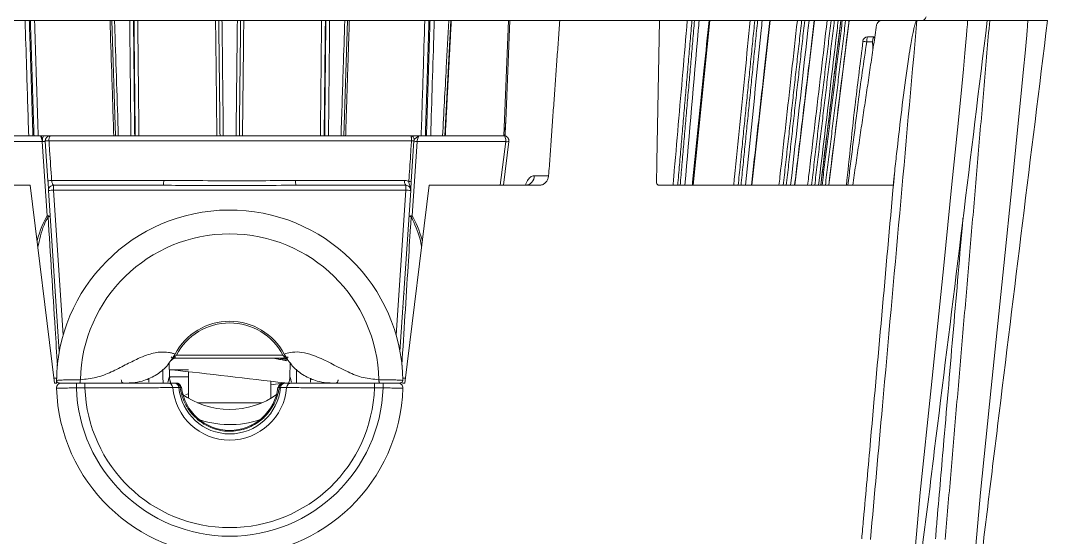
# Model space of a CAD drawing. Extents: x 2 to 136, y 1 to 99.
# Drawn here: x 56.562 to 59.675, y 2.357 to 3.925 of the extents above; entities that cross this region are included whole.
import ezdxf

# ---------------------------------------------------------------- set-up
doc = ezdxf.new("R2010")
doc.units = 0
doc.header["$MEASUREMENT"] = 0
doc.linetypes.add('SLD-Solid', pattern=[0])
doc.layers.add('OBJECT', color=7, linetype='CONTINUOUS')

msp = doc.modelspace()

# ---------------------------------------------------------------- linework, layer by layer
at = {"layer": 'OBJECT', "linetype": 'SLD-Solid', "lineweight": 15}
for p, q in [((58.1969, 3.9253), (56.2019, 3.9253)), ((56.8393, 3.9253), (56.8506, 3.5753)), ((57.5421, 3.5753), (57.5534, 3.9253)), ((57.8484, 3.5753), (57.8668, 3.9253)), ((58.0419, 3.9253), (58.0273, 3.5753)), ((58.0459, 3.9253), (58.0332, 3.6195)), ((58.1908, 3.9253), (58.1969, 3.9253)), ((58.1969, 3.9253), (58.4992, 3.9253)), ((59.2476, 3.9253), (58.4992, 3.9253)), ((58.6011, 3.4253), (58.6517, 3.9253)), ((58.7791, 3.4253), (58.835, 3.9253)), ((58.9094, 3.4253), (58.9689, 3.9253)), ((58.9879, 3.4253), (59.0493, 3.9253)), ((59.0124, 3.4253), (59.0738, 3.9253)), ((59.2797, 3.9253), (59.2476, 3.9253)), ((59.2797, 3.9253), (59.4328, 3.9253)), ((59.5002, 3.9253), (59.6153, 3.9253)), ((59.1453, 3.8606), (59.1275, 3.8606)), ((59.1301, 3.8753), (59.1521, 3.8753)), ((56.628, 3.5578), (56.3593, 3.5578)), ((56.3646, 3.5753), (56.6204, 3.5753)), ((56.623, 3.5753), (56.6333, 3.5753)), ((56.643, 3.3324), (56.628, 3.5578)), ((56.628, 3.5578), (56.6288, 3.5578)), ((56.6333, 3.5753), (56.6348, 3.5753)), ((56.6455, 3.4388), (56.6375, 3.5593)), ((57.7475, 3.5606), (56.6487, 3.5606)), ((56.6524, 3.5753), (57.7454, 3.5753)), ((57.755, 3.5597), (57.7468, 3.4363)), ((57.7644, 3.5578), (57.7495, 3.3324)), ((58.0331, 3.5578), (57.7644, 3.5578)), ((57.7721, 3.5753), (58.0278, 3.5753)), ((58.0167, 3.4253), (58.0331, 3.5578)), ((58.0262, 3.4253), (58.0427, 3.5585)), ((56.2582, 3.4253), (56.5917, 3.4253)), ((56.5917, 3.4253), (56.6654, 2.8253)), ((56.6567, 3.44), (56.9961, 3.44)), ((56.6624, 3.4253), (56.9948, 3.4253)), ((56.6624, 3.4253), (56.6624, 3.4106)), ((57.3963, 3.44), (57.7264, 3.44)), ((57.3977, 3.4253), (57.73, 3.4253)), ((57.801, 3.4253), (57.7274, 2.8253)), ((57.73, 3.4253), (57.73, 3.4106)), ((58.1346, 3.4253), (57.801, 3.4253)), ((58.1195, 3.4544), (58.1632, 3.4544)), ((59.2076, 3.4253), (58.4979, 3.4253)), ((56.6799, 2.9204), (56.6474, 3.4093)), ((56.6624, 3.4106), (56.6916, 2.9703)), ((57.73, 3.4106), (56.6624, 3.4106)), ((57.7008, 2.9703), (57.73, 3.4106)), ((57.745, 3.4093), (57.7125, 2.9204)), ((56.6659, 3.0965), (56.6682, 3.0965)), ((57.7242, 3.0965), (57.7265, 3.0965)), ((56.6709, 3.0553), (56.6693, 3.0553)), ((57.7215, 3.0553), (57.7234, 3.0553)), ((57.0315, 2.9003), (57.0315, 2.9062)), ((57.361, 2.9003), (57.0315, 2.9003)), ((57.0347, 2.9101), (57.3578, 2.9101)), ((57.3699, 2.8971), (57.3438, 2.9003)), ((57.361, 2.9003), (57.361, 2.9062)), ((57.014, 2.8433), (57.0133, 2.888)), ((57.0137, 2.8653), (57.0714, 2.8653)), ((57.3794, 2.8876), (57.3787, 2.8433)), ((56.6635, 2.84), (56.6714, 2.84)), ((57.0714, 2.8439), (57.014, 2.8439)), ((57.0714, 2.8587), (57.0714, 2.7788)), ((57.721, 2.84), (57.7292, 2.84)), ((56.6654, 2.8253), (56.6727, 2.8253)), ((56.7316, 2.8253), (56.7576, 2.8253)), ((56.7316, 2.8253), (56.7316, 2.8103)), ((56.7576, 2.8103), (56.7316, 2.8103)), ((56.7576, 2.8253), (56.7576, 2.8103)), ((57.3214, 2.7788), (57.3214, 2.8306)), ((57.3571, 2.8245), (57.3214, 2.8201)), ((57.6351, 2.8253), (57.6611, 2.8253)), ((57.6351, 2.8103), (57.6351, 2.8253)), ((57.6611, 2.8103), (57.6351, 2.8103)), ((57.6611, 2.8103), (57.6611, 2.8253)), ((57.7199, 2.8253), (57.7274, 2.8253)), ((57.0714, 2.792), (57.0632, 2.7909)), ((57.0984, 2.7653), (57.2943, 2.7653))]:
    msp.add_line(p, q, dxfattribs=at)
at = {"layer": 'OBJECT', "linetype": 'SLD-Solid', "lineweight": 15, "flags": 128}
for points in [[(59.2548, 2.2053), (59.2757, 2.332), (59.2893, 2.4932), (59.3224, 2.8109), (59.3607, 3.1816), (59.3858, 3.4289), (59.4024, 3.594), (59.4132, 3.7041), (59.4203, 3.7776), (59.4249, 3.8267), (59.4279, 3.8594), (59.4299, 3.8813), (59.4311, 3.8959), (59.4319, 3.9057), (59.4324, 3.9122), (59.4327, 3.9165), (59.4328, 3.9194), (59.4329, 3.9214), (59.433, 3.9227), (59.433, 3.9235), (59.433, 3.9241), (59.433, 3.9245), (59.4329, 3.9248), (59.4329, 3.925), (59.4329, 3.9251), (59.4329, 3.9252), (59.4329, 3.9252), (59.4329, 3.9252), (59.4329, 3.9253), (59.4328, 3.9253), (59.4328, 3.9253), (59.4328, 3.9253), (59.4328, 3.9253)], [(59.4373, 2.2053), (59.4582, 2.332), (59.4718, 2.4932), (59.5049, 2.8109), (59.5431, 3.1816), (59.5683, 3.4289), (59.5848, 3.594), (59.5957, 3.7041), (59.6028, 3.7776), (59.6074, 3.8267), (59.6104, 3.8594), (59.6123, 3.8813), (59.6136, 3.8959), (59.6143, 3.9057), (59.6148, 3.9122), (59.6151, 3.9165), (59.6153, 3.9194), (59.6154, 3.9214), (59.6154, 3.9227), (59.6154, 3.9235), (59.6154, 3.9241), (59.6154, 3.9245), (59.6154, 3.9248), (59.6154, 3.925), (59.6154, 3.9251), (59.6154, 3.9252), (59.6154, 3.9252), (59.6153, 3.9252), (59.6153, 3.9253), (59.6153, 3.9253), (59.6153, 3.9253), (59.6153, 3.9253), (59.6153, 3.9253)], [(56.6348, 3.5753), (56.6335, 3.575), (56.6322, 3.5739), (56.6311, 3.5722), (56.6301, 3.57), (56.6294, 3.5673), (56.6289, 3.5642), (56.6287, 3.561), (56.6288, 3.5578)], [(58.0278, 3.5753), (58.029, 3.575), (58.0301, 3.5739), (58.0311, 3.5722), (58.0319, 3.57), (58.0326, 3.5673), (58.033, 3.5642), (58.0332, 3.561), (58.0331, 3.5578)], [(56.8736, 2.8253), (56.8725, 2.8255), (56.8714, 2.8261), (56.8704, 2.827), (56.8695, 2.8282), (56.8688, 2.8297), (56.8682, 2.8314), (56.8679, 2.8332), (56.8678, 2.8351)], [(57.017, 2.8301), (57.0144, 2.8382), (57.0146, 2.8433)], [(57.5191, 2.8253), (57.5202, 2.8255), (57.5213, 2.8261), (57.5223, 2.827), (57.5232, 2.8282), (57.5239, 2.8297), (57.5245, 2.8314), (57.5248, 2.8332), (57.525, 2.8351)]]:
    msp.add_lwpolyline(points, dxfattribs=at)
at = {"layer": 'OBJECT', "linetype": 'SLD-Solid', "lineweight": 15}
for centre, radius, start, end in [((59.2929, 3.9406), 0.0154, 277.1656, 343.7125), ((59.1301, 3.8603), 0.015, 90, 172.6707), ((59.2093, 4.5166), 0.6611, 261.8146, 262.89), ((59.1508, 3.8641), 0.0235, 151.5271, 188.6241), ((56.6311, 3.5447), 0.0132, 60.1127, 100.0238), ((56.6524, 3.5603), 0.015, 90, 183.8), ((56.6511, 3.4881), 0.0725, 91.9291, 100.8548), ((56.6661, 3.564), 0.0178, 140.4012, 191.0112), ((57.7454, 3.5653), 0.01, 356.2, 90), ((57.7459, 3.5126), 0.048, 79.11, 88.0796), ((57.7618, 3.5433), 0.0147, 79.7059, 118.6151), ((58.0278, 3.5603), 0.015, 352.9365, 90), ((58.0367, 3.5741), 0.0168, 257.5515, 290.9021), ((56.6593, 3.3663), 0.0738, 91.9523, 100.7654), ((56.6624, 3.4103), 0.015, 90, 183.8), ((56.955, 3.4364), 0.0413, 344.3506, 5.0207), ((57.4374, 3.4364), 0.0413, 174.9793, 195.6494), ((57.7443, 3.4366), 0.0182, 169.1808, 218.5106), ((57.73, 3.4103), 0.015, 356.2, 90), ((57.7376, 3.3882), 0.0489, 79.2026, 88.055), ((58.0915, 3.4533), 0.0281, 274.2414, 2.2356), ((58.0949, 3.4371), 0.0114, 263.4578, 299.1489), ((56.6729, 3.1952), 0.2157, 92.7991, 96.7905), ((57.7195, 3.1952), 0.2156, 83.2095, 87.2009), ((56.6456, 3.3179), 0.0147, 61.3832, 100.3026), ((56.6212, 3.3017), 0.0376, 49.0354, 54.6886), ((57.1962, 2.8253), 0.525, 0.8159, 180), ((57.7468, 3.3179), 0.0147, 79.6972, 118.6169), ((57.7712, 3.3017), 0.0376, 125.3114, 130.9638), ((56.6434, 3.3844), 0.0544, 272.6079, 279.769), ((57.749, 3.3844), 0.0544, 260.2309, 267.3921), ((57.1962, 2.8253), 0.4526, 1.2603, 178.7397), ((57.1962, 2.8253), 0.1874, 27.9166, 152.0834), ((57.1962, 2.8254), 0.1824, 27.6786, 152.3214), ((57.1855, 3.0088), 0.1963, 211.8721, 214.366), ((57.0315, 2.8853), 0.015, 90, 145.1549), ((57.361, 2.8853), 0.015, 34.8448, 90), ((57.2085, 3.0078), 0.1945, 325.622, 328.1393), ((53.9227, -25.3696), 28.4042, 83.04167, 83.74286), ((57.0609, 2.8441), 0.047, 180.9442, 203.6483), ((57.3451, 2.8411), 0.0335, 331.8551, 3.7403), ((57.3318, 2.8441), 0.047, 336.3517, 359.0558), ((56.6788, 2.8328), 0.00749, 180.9223, 271.7586), ((56.6866, 2.8103), 0.015, 90.0022, 181.7247), ((57.1964, 2.8253), 0.525, 181.6772, 358.3204), ((57.1964, 2.8253), 0.465, 181.8486, 358.1514), ((57.1964, 2.8253), 0.439, 181.9581, 358.0419), ((57.009, 2.8104), 0.0149, 4.0258, 89.5969), ((57.1964, 2.8253), 0.1731, 184.5789, 355.4211), ((57.028, 2.8108), 0.0145, 3.1487, 88.5682), ((57.0317, 2.8108), 0.0145, 3.0929, 88.4463), ((57.034, 2.8103), 0.015, 8.1063, 89.9912), ((57.1964, 2.8253), 0.1545, 185.1023, 354.8977), ((57.1964, 2.8285), 0.1469, 186.1584, 353.7657), ((57.3587, 2.8103), 0.015, 90.0088, 171.8937), ((57.361, 2.8108), 0.0145, 91.5537, 176.9071), ((57.3647, 2.8108), 0.0145, 91.4318, 176.8513), ((57.3838, 2.8104), 0.0149, 90.4031, 175.9742), ((57.7061, 2.8103), 0.015, 358.384, 89.9993), ((57.7137, 2.8328), 0.00749, 268.2415, 359.0773), ((57.1964, 2.9953), 0.25, 234.2479, 305.561), ((57.1964, 2.9961), 0.297, 252.2307, 290.6824)]:
    msp.add_arc(centre, radius, start, end, dxfattribs=at)
for centre, major_axis, ratio, start_param, end_param in [((56.6224, 3.5603), (-0.0023, 0.015), 0.351276, 4.488014, 6.229852), ((57.7701, 3.5603), (0.0023, 0.015), 0.351276, 0.053333, 1.795172), ((56.7685, 2.0827), (-0.0816, 1.2851), 0.159803, 0.225532, 0.406736), ((57.624, 2.0827), (0.0816, 1.2851), 0.159803, 5.875238, 6.057653)]:
    msp.add_ellipse(centre, major_axis=major_axis, ratio=ratio, start_param=start_param, end_param=end_param, dxfattribs=at)
for points, knots in [([(56.5871, 3.5753), (56.585, 3.6442), (56.5813, 3.7608), (56.5777, 3.8775), (56.5762, 3.9253)], [0, 0, 0, 0, 0.590137, 1, 1, 1, 1]), ([(56.8449, 3.5753), (56.8428, 3.6396), (56.8391, 3.7563), (56.8353, 3.8729), (56.8336, 3.9253)], [0, 0, 0, 0, 0.551132, 1, 1, 1, 1]), ([(56.8474, 3.9253), (56.8477, 3.9153), (56.8515, 3.7986), (56.8553, 3.6819), (56.8588, 3.5753)], [0, 0, 0, 0, 0.086006, 1, 1, 1, 1]), ([(56.8969, 3.5753), (56.8962, 3.6442), (56.895, 3.7608), (56.8938, 3.8775), (56.8933, 3.9253)], [0, 0, 0, 0, 0.590137, 1, 1, 1, 1]), ([(57.1576, 3.5753), (57.1568, 3.6396), (57.1555, 3.7563), (57.1542, 3.8729), (57.1536, 3.9253)], [0, 0, 0, 0, 0.551132, 1, 1, 1, 1]), ([(57.173, 3.9253), (57.1732, 3.9153), (57.1745, 3.7986), (57.1758, 3.6819), (57.177, 3.5753)], [0, 0, 0, 0, 0.086006, 1, 1, 1, 1]), ([(57.2157, 3.5753), (57.2165, 3.6442), (57.2178, 3.7608), (57.2191, 3.8775), (57.2197, 3.9253)], [0, 0, 0, 0, 0.590137, 1, 1, 1, 1]), ([(57.4714, 3.5753), (57.472, 3.6396), (57.4732, 3.7563), (57.4744, 3.8729), (57.475, 3.9253)], [0, 0, 0, 0, 0.551132, 1, 1, 1, 1]), ([(57.4994, 3.9253), (57.4993, 3.9153), (57.4981, 3.7986), (57.4969, 3.6819), (57.4958, 3.5753)], [0, 0, 0, 0, 0.086006, 1, 1, 1, 1]), ([(57.5339, 3.5753), (57.5362, 3.6442), (57.54, 3.7608), (57.5437, 3.8775), (57.5453, 3.9253)], [0, 0, 0, 0, 0.590137, 1, 1, 1, 1]), ([(57.7769, 3.5753), (57.7789, 3.6396), (57.7825, 3.7563), (57.7862, 3.8729), (57.7878, 3.9253)], [0, 0, 0, 0, 0.551132, 1, 1, 1, 1]), ([(57.8165, 3.9253), (57.8162, 3.9153), (57.8126, 3.7986), (57.8089, 3.6819), (57.8056, 3.5753)], [0, 0, 0, 0, 0.086006, 1, 1, 1, 1]), ([(57.8419, 3.5753), (57.8455, 3.6442), (57.8517, 3.7608), (57.8578, 3.8775), (57.8603, 3.9253)], [0, 0, 0, 0, 0.590137, 1, 1, 1, 1]), ([(58.5402, 3.4253), (58.541, 3.4337), (58.5509, 3.548), (58.5653, 3.7147), (58.579, 3.8729), (58.5836, 3.9253)], [0, 0, 0, 0, 0.050585, 0.685792, 1, 1, 1, 1]), ([(58.6195, 3.9253), (58.6186, 3.9153), (58.6041, 3.7486), (58.5897, 3.5819), (58.5761, 3.4253)], [0, 0, 0, 0, 0.060204, 1, 1, 1, 1]), ([(58.5988, 3.4253), (58.6001, 3.4383), (58.6122, 3.5571), (58.629, 3.7238), (58.6446, 3.8775), (58.6494, 3.9253)], [0, 0, 0, 0, 0.077897, 0.713096, 1, 1, 1, 1]), ([(58.7241, 3.4253), (58.7249, 3.4337), (58.7364, 3.548), (58.7531, 3.7147), (58.7691, 3.8729), (58.7743, 3.9253)], [0, 0, 0, 0, 0.050585, 0.685792, 1, 1, 1, 1]), ([(58.8105, 3.9253), (58.8095, 3.9153), (58.7927, 3.7486), (58.776, 3.5819), (58.7602, 3.4253)], [0, 0, 0, 0, 0.060204, 1, 1, 1, 1]), ([(58.7778, 3.4253), (58.7793, 3.4383), (58.7926, 3.5571), (58.8113, 3.7238), (58.8284, 3.8775), (58.8338, 3.9253)], [0, 0, 0, 0, 0.077897, 0.713096, 1, 1, 1, 1]), ([(58.8614, 3.4253), (58.8624, 3.4337), (58.8751, 3.548), (58.8937, 3.7147), (58.9113, 3.8729), (58.9171, 3.9253)], [0, 0, 0, 0, 0.050585, 0.685792, 1, 1, 1, 1]), ([(58.9525, 3.9253), (58.9513, 3.9153), (58.9328, 3.7486), (58.9142, 3.5819), (58.8968, 3.4253)], [0, 0, 0, 0, 0.060204, 1, 1, 1, 1]), ([(58.9088, 3.4253), (58.9104, 3.4383), (58.9245, 3.5571), (58.9444, 3.7238), (58.9627, 3.8775), (58.9684, 3.9253)], [0, 0, 0, 0, 0.077897, 0.713096, 1, 1, 1, 1]), ([(58.9482, 3.4253), (58.9492, 3.4337), (58.9628, 3.548), (58.9826, 3.7147), (59.0014, 3.8729), (59.0076, 3.9253)], [0, 0, 0, 0, 0.050585, 0.685792, 1, 1, 1, 1]), ([(59.0411, 3.9253), (59.0399, 3.9153), (59.0201, 3.7486), (59.0003, 3.5819), (58.9817, 3.4253)], [0, 0, 0, 0, 0.060204, 1, 1, 1, 1]), ([(58.9878, 3.4253), (58.9894, 3.4383), (59.004, 3.5571), (59.0244, 3.7238), (59.0433, 3.8775), (59.0492, 3.9253)], [0, 0, 0, 0, 0.077897, 0.713096, 1, 1, 1, 1]), ([(59.0736, 3.9253), (59.0724, 3.9153), (59.052, 3.7486), (59.0315, 3.5819), (59.0123, 3.4253)], [0, 0, 0, 0, 0.060204, 1, 1, 1, 1]), ([(59.2797, 3.9253), (59.2448, 3.5354), (59.1979, 3.0105), (59.1508, 2.4856), (59.1386, 2.3506)], [0, 0, 0, 0, 0.742768, 1, 1, 1, 1]), ([(59.1744, 3.9253), (59.1723, 3.9251), (59.1681, 3.9247), (59.1626, 3.9215), (59.1588, 3.9171), (59.1579, 3.9137), (59.1575, 3.9121)], [0, 0, 0, 0, 0.271987, 0.544501, 0.799134, 1, 1, 1, 1]), ([(59.2115, 3.4609), (59.2136, 3.4807), (59.2244, 3.5801), (59.2383, 3.6982), (59.254, 3.8086), (59.2602, 3.848), (59.2649, 3.8743), (59.2683, 3.8917), (59.2709, 3.9034), (59.2729, 3.9111), (59.2745, 3.9162), (59.2757, 3.9196), (59.2767, 3.9218), (59.2775, 3.9234), (59.2782, 3.9244), (59.2789, 3.925), (59.2793, 3.9253), (59.2796, 3.9253), (59.2797, 3.9253)], [0, 0, 0, 0, 0.127433, 0.637191, 0.757481, 0.837834, 0.891511, 0.927378, 0.951357, 0.967404, 0.978162, 0.985394, 0.990279, 0.993605, 0.996865, 0.998214, 0.999323, 1, 1, 1, 1]), ([(59.4928, 3.9253), (59.4428, 3.5153), (59.3878, 3.0643), (59.3265, 2.5726), (59.3124, 2.4493), (59.2936, 2.3274), (59.2928, 2.2421), (59.2792, 2.2022), (59.2789, 2.2014)], [0, 0, 0, 0, 0.713223, 0.784545, 0.855867, 0.927189, 0.99845, 1, 1, 1, 1]), ([(59.4928, 3.9253), (59.4923, 3.9253), (59.4911, 3.9253), (59.4815, 3.9253), (59.4666, 3.9253), (59.4494, 3.9253), (59.4377, 3.9253), (59.4328, 3.9253)], [0, 0, 0, 0, 0.198339, 0.412975, 0.62709, 0.843128, 1, 1, 1, 1]), ([(59.6753, 3.9253), (59.6249, 3.5154), (59.5695, 3.0645), (59.5092, 2.5725), (59.494, 2.4496), (59.4795, 2.327), (59.4681, 2.2457), (59.4624, 2.2053)], [0, 0, 0, 0, 0.71491, 0.786401, 0.857892, 0.929384, 1, 1, 1, 1]), ([(59.4928, 3.9253), (59.4948, 3.9253), (59.4972, 3.9253), (59.4997, 3.9253), (59.5002, 3.9253)], [0, 0, 0, 0, 0.807722, 1, 1, 1, 1]), ([(59.6753, 3.9253), (59.6747, 3.9253), (59.6736, 3.9253), (59.6639, 3.9253), (59.649, 3.9253), (59.6319, 3.9253), (59.6202, 3.9253), (59.6153, 3.9253)], [0, 0, 0, 0, 0.19834, 0.412971, 0.627088, 0.843128, 1, 1, 1, 1]), ([(59.0657, 3.4253), (59.0746, 3.5094), (59.0898, 3.655), (59.1083, 3.8006), (59.1161, 3.8621)], [0, 0, 0, 0, 0.577375, 1, 1, 1, 1]), ([(59.1275, 3.8606), (59.1183, 3.799), (59.1081, 3.7317), (59.0998, 3.6642), (59.0991, 3.6584)], [0, 0, 0, 0, 0.913035, 1, 1, 1, 1]), ([(59.1453, 3.8606), (59.1453, 3.8623), (59.1454, 3.8656), (59.146, 3.8686), (59.1467, 3.8711), (59.1473, 3.8723), (59.1487, 3.8736), (59.1496, 3.8744), (59.1513, 3.8744), (59.1519, 3.8744)], [0, 0, 0, 0, 0.2449, 0.49261, 0.500525, 0.725211, 0.75532, 0.91267, 1, 1, 1, 1]), ([(58.0332, 3.6195), (58.0331, 3.6186), (58.0322, 3.6037), (58.0312, 3.5888), (58.0303, 3.5748)], [0, 0, 0, 0, 0.062351, 1, 1, 1, 1]), ([(56.6204, 3.5753), (56.6204, 3.5753), (56.6213, 3.5753), (56.6222, 3.5753), (56.623, 3.5753)], [0, 0, 0, 0, 0.043822, 1, 1, 1, 1]), ([(56.628, 3.5578), (56.628, 3.5583), (56.6279, 3.5592), (56.6277, 3.5618), (56.6275, 3.5655), (56.6271, 3.5698), (56.6265, 3.5731), (56.6254, 3.5748), (56.6242, 3.5753), (56.6233, 3.5753), (56.623, 3.5753)], [0, 0, 0, 0, 0.057594, 0.105329, 0.282075, 0.458553, 0.647771, 0.842682, 0.950277, 1, 1, 1, 1]), ([(56.6375, 3.5593), (56.6373, 3.5592), (56.637, 3.5591), (56.6344, 3.5587), (56.6314, 3.5583), (56.6293, 3.5579), (56.6288, 3.5578)], [0, 0, 0, 0, 0.295796, 0.591549, 0.88864, 1, 1, 1, 1]), ([(56.6348, 3.5753), (56.6373, 3.5753), (56.6427, 3.5753), (56.6488, 3.5753), (56.6514, 3.5753), (56.6523, 3.5753), (56.6524, 3.5753), (56.6524, 3.5753)], [0, 0, 0, 0, 0.24444, 0.536632, 0.830131, 0.879792, 1, 1, 1, 1]), ([(56.6487, 3.5606), (56.6493, 3.5506), (56.652, 3.5104), (56.6547, 3.4702), (56.6567, 3.44)], [0, 0, 0, 0, 0.248205, 1, 1, 1, 1]), ([(57.7393, 3.4371), (57.7397, 3.4437), (57.742, 3.477), (57.7447, 3.5181), (57.747, 3.5527), (57.7475, 3.5606)], [0, 0, 0, 0, 0.161516, 0.807572, 1, 1, 1, 1]), ([(57.7454, 3.5753), (57.7457, 3.5753), (57.7463, 3.5753), (57.7516, 3.5753), (57.76, 3.5753), (57.7675, 3.5753), (57.7713, 3.5753), (57.772, 3.5753), (57.7721, 3.5753)], [0, 0, 0, 0, 0.200856, 0.401267, 0.697462, 0.940512, 0.995515, 1, 1, 1, 1]), ([(57.7475, 3.5606), (57.7475, 3.5623), (57.7476, 3.5656), (57.7472, 3.5701), (57.7466, 3.5734), (57.746, 3.5751), (57.7455, 3.5752), (57.7454, 3.5753)], [0, 0, 0, 0, 0.218119, 0.434231, 0.651156, 0.86891, 1, 1, 1, 1]), ([(57.7553, 3.5646), (57.7553, 3.5646), (57.7553, 3.5645), (57.7553, 3.5636), (57.7552, 3.5622), (57.7551, 3.5608), (57.755, 3.56), (57.755, 3.5597)], [0, 0, 0, 0, 0.227042, 0.454164, 0.680023, 0.900013, 1, 1, 1, 1]), ([(57.7721, 3.5753), (57.772, 3.5753), (57.771, 3.5753), (57.769, 3.5748), (57.7649, 3.5721), (57.7601, 3.5675), (57.7559, 3.5653), (57.7555, 3.5648), (57.7553, 3.5646)], [0, 0, 0, 0, 0.004684, 0.183727, 0.356505, 0.700956, 0.869482, 1, 1, 1, 1]), ([(59.1123, 2.3527), (59.1141, 2.3726), (59.123, 2.4722), (59.1561, 2.8416), (59.1873, 3.1911), (59.2115, 3.4609)], [0, 0, 0, 0, 0.053919, 0.269596, 1, 1, 1, 1]), ([(56.6474, 3.4093), (56.6474, 3.4095), (56.6474, 3.4098), (56.6472, 3.4133), (56.6467, 3.42), (56.6461, 3.4288), (56.6457, 3.4355), (56.6455, 3.4388)], [0, 0, 0, 0, 0.139491, 0.361926, 0.577748, 0.788779, 1, 1, 1, 1]), ([(56.6567, 3.44), (56.657, 3.4384), (56.6576, 3.435), (56.6588, 3.4306), (56.6602, 3.4273), (56.6614, 3.4256), (56.6621, 3.4254), (56.6624, 3.4253)], [0, 0, 0, 0, 0.202497, 0.410682, 0.629114, 0.857206, 1, 1, 1, 1]), ([(57.3977, 3.4253), (57.3877, 3.4253), (57.3377, 3.4252), (57.2705, 3.4247), (57.1461, 3.4245), (57.0618, 3.4249), (56.9948, 3.4253)], [0, 0, 0, 0, 0.07443, 0.372178, 0.500914, 1, 1, 1, 1]), ([(56.9961, 3.44), (57.0161, 3.4399), (57.1148, 3.4393), (57.2487, 3.4386), (57.362, 3.4397), (57.3963, 3.44)], [0, 0, 0, 0, 0.149761, 0.741873, 1, 1, 1, 1]), ([(57.7264, 3.44), (57.7298, 3.4397), (57.7343, 3.4394), (57.7384, 3.4375), (57.7393, 3.4371)], [0, 0, 0, 0, 0.767542, 1, 1, 1, 1]), ([(57.745, 3.4093), (57.745, 3.4094), (57.7454, 3.4162), (57.7411, 3.4245), (57.7397, 3.4346), (57.7393, 3.4371)], [0, 0, 0, 0, 0.005389, 0.74817, 1, 1, 1, 1]), ([(57.7468, 3.4363), (57.7466, 3.4331), (57.7462, 3.4267), (57.7456, 3.4184), (57.7453, 3.4129), (57.7451, 3.4104), (57.745, 3.4095), (57.745, 3.4093), (57.745, 3.4093)], [0, 0, 0, 0, 0.267279, 0.53424, 0.810743, 0.957998, 0.994444, 1, 1, 1, 1]), ([(58.0939, 3.4271), (58.0943, 3.4287), (58.0965, 3.4364), (58.1032, 3.4461), (58.1117, 3.4534), (58.1173, 3.4541), (58.1195, 3.4544)], [0, 0, 0, 0, 0.092193, 0.435676, 0.778732, 1, 1, 1, 1]), ([(58.1346, 3.4253), (58.1362, 3.4254), (58.141, 3.4257), (58.1487, 3.4289), (58.1561, 3.4354), (58.1615, 3.4443), (58.1626, 3.451), (58.1632, 3.4544)], [0, 0, 0, 0, 0.119378, 0.340231, 0.560695, 0.780325, 1, 1, 1, 1]), ([(58.4979, 3.4253), (58.497, 3.4254), (58.4951, 3.4256), (58.4927, 3.4274), (58.491, 3.4299), (58.4902, 3.4327), (58.4901, 3.4344), (58.4901, 3.435)], [0, 0, 0, 0, 0.219652, 0.439267, 0.659731, 0.880537, 1, 1, 1, 1]), ([(56.6459, 3.3301), (56.6416, 3.3216), (56.6268, 3.2927), (56.6197, 3.2602), (56.6148, 3.2373)], [0, 0, 0, 0, 0.294337, 1, 1, 1, 1]), ([(56.6743, 2.8772), (56.672, 2.9147), (56.6625, 3.0657), (56.653, 3.2166), (56.6459, 3.3301)], [0, 0, 0, 0, 0.248552, 1, 1, 1, 1]), ([(57.7466, 3.3301), (57.7459, 3.3201), (57.7428, 3.2702), (57.7333, 3.1201), (57.7246, 2.9799), (57.7183, 2.8797)], [0, 0, 0, 0, 0.066464, 0.332319, 1, 1, 1, 1]), ([(57.7782, 3.2397), (57.7768, 3.2472), (57.7706, 3.279), (57.757, 3.308), (57.7466, 3.3301)], [0, 0, 0, 0, 0.234447, 1, 1, 1, 1]), ([(59.3358, 2.3527), (59.3375, 2.3726), (59.346, 2.4722), (59.3738, 2.7966), (59.3999, 3.1011), (59.4192, 3.3258)], [0, 0, 0, 0, 0.061423, 0.307115, 1, 1, 1, 1]), ([(56.7437, 2.8353), (56.7598, 2.8368), (56.7931, 2.8399), (56.838, 2.8586), (56.8797, 2.8799), (56.9149, 2.8981), (56.9433, 2.9098), (56.9655, 2.9164), (56.9893, 2.9201), (57.0085, 2.9191), (57.0226, 2.9159), (57.0279, 2.914), (57.0306, 2.9131)], [0, 0, 0, 0, 0.12023, 0.249063, 0.378438, 0.502967, 0.588813, 0.660127, 0.735141, 0.859776, 0.928269, 1, 1, 1, 1]), ([(57.0299, 2.9116), (57.0223, 2.8995), (57.0068, 2.8746), (56.972, 2.8469), (56.9358, 2.8313), (56.9072, 2.8258), (56.8927, 2.8254), (56.8878, 2.8253)], [0, 0, 0, 0, 0.24255, 0.499226, 0.749212, 0.916111, 1, 1, 1, 1]), ([(57.0274, 2.9023), (57.0264, 2.9015), (57.0234, 2.8989), (57.0207, 2.8961), (57.0192, 2.8939), (57.0191, 2.8939)], [0, 0, 0, 0, 0.318842, 0.988715, 1, 1, 1, 1]), ([(57.0274, 2.9023), (57.027, 2.9023), (57.0262, 2.9024), (57.0253, 2.9022), (57.0245, 2.9019), (57.0241, 2.9015), (57.024, 2.9012)], [0, 0, 0, 0, 0.250007, 0.500018, 0.75004, 1, 1, 1, 1]), ([(57.0315, 2.9062), (57.0309, 2.9064), (57.0299, 2.9068), (57.0286, 2.9071), (57.0276, 2.907), (57.0273, 2.9067), (57.0271, 2.9065)], [0, 0, 0, 0, 0.25, 0.500001, 0.749984, 1, 1, 1, 1]), ([(57.0315, 2.9062), (57.0309, 2.9056), (57.0295, 2.9042), (57.0281, 2.903), (57.0274, 2.9023)], [0, 0, 0, 0, 0.428435, 1, 1, 1, 1]), ([(57.0343, 2.9096), (57.0341, 2.9094), (57.0332, 2.9082), (57.0322, 2.9071), (57.0315, 2.9062)], [0, 0, 0, 0, 0.209898, 1, 1, 1, 1]), ([(57.0489, 2.9003), (57.0489, 2.9003), (57.0487, 2.9003), (57.0475, 2.9003), (57.0452, 2.9003), (57.0403, 2.9003), (57.0347, 2.9003), (57.0315, 2.9003)], [0, 0, 0, 0, 0.007133, 0.051067, 0.302821, 0.591802, 1, 1, 1, 1]), ([(57.361, 2.9003), (57.3577, 2.9003), (57.3522, 2.9003), (57.3473, 2.9003), (57.3449, 2.9003), (57.3437, 2.9003), (57.3435, 2.9003), (57.3435, 2.9003)], [0, 0, 0, 0, 0.408198, 0.697196, 0.948933, 0.992867, 1, 1, 1, 1]), ([(57.361, 2.9062), (57.3602, 2.9071), (57.3593, 2.9082), (57.3583, 2.9094), (57.3581, 2.9096)], [0, 0, 0, 0, 0.790099, 1, 1, 1, 1]), ([(57.361, 2.9062), (57.3615, 2.9064), (57.3625, 2.9068), (57.3638, 2.9071), (57.3649, 2.907), (57.3652, 2.9067), (57.3653, 2.9065)], [0, 0, 0, 0, 0.250026, 0.500026, 0.750008, 1, 1, 1, 1]), ([(57.3651, 2.9023), (57.3643, 2.903), (57.3629, 2.9042), (57.3616, 2.9056), (57.361, 2.9062)], [0, 0, 0, 0, 0.571271, 1, 1, 1, 1]), ([(57.3618, 2.9131), (57.3676, 2.915), (57.3784, 2.9187), (57.4145, 2.921), (57.4755, 2.9018), (57.5397, 2.8646), (57.5994, 2.8399), (57.6326, 2.8368), (57.6487, 2.8353)], [0, 0, 0, 0, 0.14031, 0.265172, 0.496385, 0.750484, 0.879548, 1, 1, 1, 1]), ([(57.5046, 2.8253), (57.4998, 2.8254), (57.4852, 2.8258), (57.4566, 2.8313), (57.4205, 2.8469), (57.3856, 2.8746), (57.3701, 2.8995), (57.3626, 2.9116)], [0, 0, 0, 0, 0.083889, 0.250788, 0.500774, 0.75745, 1, 1, 1, 1]), ([(57.3651, 2.9023), (57.3655, 2.9023), (57.3662, 2.9024), (57.3672, 2.9022), (57.368, 2.9019), (57.3683, 2.9014), (57.3685, 2.9012)], [0, 0, 0, 0, 0.25001, 0.499962, 0.749977, 1, 1, 1, 1]), ([(57.3733, 2.8939), (57.3733, 2.8939), (57.3717, 2.8961), (57.369, 2.8989), (57.366, 2.9015), (57.3651, 2.9023)], [0, 0, 0, 0, 0.01129, 0.681433, 1, 1, 1, 1]), ([(56.6713, 2.8327), (56.6713, 2.8327), (56.6713, 2.8328), (56.6714, 2.8328), (56.6715, 2.8329), (56.6716, 2.8329), (56.6716, 2.8329), (56.6716, 2.8329), (56.6716, 2.8329), (56.6716, 2.8329), (56.6716, 2.8329), (56.6716, 2.8329), (56.6716, 2.8329), (56.6716, 2.8329), (56.6716, 2.8329), (56.6716, 2.8329), (56.6717, 2.8329), (56.6726, 2.8333), (56.6753, 2.8335), (56.6824, 2.8341), (56.6942, 2.8346), (56.7084, 2.835), (56.7247, 2.8352), (56.7365, 2.8353), (56.7437, 2.8353)], [0, 0, 0, 0, 0.024468, 0.041743, 0.050417, 0.054758, 0.056935, 0.058022, 0.058565, 0.058837, 0.05897, 0.059042, 0.059075, 0.059092, 0.059097, 0.059103, 0.059108, 0.107972, 0.202817, 0.343473, 0.529706, 0.670906, 0.796507, 1, 1, 1, 1]), ([(56.7437, 2.8353), (56.7437, 2.834), (56.7437, 2.8321), (56.7434, 2.8298), (56.7431, 2.8282), (56.7428, 2.8269), (56.7423, 2.8256), (56.7419, 2.8254), (56.7417, 2.8253)], [0, 0, 0, 0, 0.239552, 0.368401, 0.499991, 0.631615, 0.760496, 1, 1, 1, 1]), ([(57.0139, 2.8433), (57.0134, 2.8427), (57.0125, 2.8416), (57.01, 2.8324), (57.0089, 2.8279)], [0, 0, 0, 0, 0.517401, 1, 1, 1, 1]), ([(57.3788, 2.8433), (57.3793, 2.8427), (57.3802, 2.8416), (57.3827, 2.8324), (57.3838, 2.8279)], [0, 0, 0, 0, 0.517401, 1, 1, 1, 1]), ([(57.6487, 2.8353), (57.656, 2.8353), (57.6677, 2.8352), (57.684, 2.835), (57.6982, 2.8346), (57.7101, 2.8341), (57.7178, 2.8335), (57.7212, 2.833), (57.7208, 2.8328), (57.7207, 2.8327)], [0, 0, 0, 0, 0.203423, 0.328984, 0.470147, 0.656355, 0.796979, 0.940335, 1, 1, 1, 1]), ([(57.6508, 2.8253), (57.6505, 2.8254), (57.6501, 2.8256), (57.6496, 2.8269), (57.6493, 2.8282), (57.649, 2.8298), (57.6488, 2.8321), (57.6487, 2.834), (57.6487, 2.8353)], [0, 0, 0, 0, 0.239504, 0.368385, 0.500009, 0.631599, 0.760448, 1, 1, 1, 1]), ([(56.7316, 2.8103), (56.7274, 2.8103), (56.7164, 2.8102), (56.6998, 2.8101), (56.6841, 2.81), (56.6746, 2.8099), (56.6705, 2.8099), (56.6717, 2.8099), (56.6717, 2.8099)], [0, 0, 0, 0, 0.13392, 0.347813, 0.561634, 0.775417, 0.989204, 1, 1, 1, 1]), ([(56.7417, 2.8253), (56.7347, 2.8253), (56.7241, 2.8253), (56.7106, 2.8253), (56.7012, 2.8253), (56.693, 2.8253), (56.6863, 2.8253), (56.6813, 2.8253), (56.6798, 2.8253), (56.6791, 2.8253)], [0, 0, 0, 0, 0.244909, 0.368713, 0.49291, 0.618306, 0.744304, 0.871772, 1, 1, 1, 1]), ([(56.6866, 2.8253), (56.6871, 2.8253), (56.6882, 2.8253), (56.6961, 2.8253), (56.7077, 2.8253), (56.7202, 2.8253), (56.7284, 2.8253), (56.7316, 2.8253)], [0, 0, 0, 0, 0.216102, 0.4322, 0.648359, 0.864602, 1, 1, 1, 1]), ([(56.8878, 2.8253), (56.8794, 2.8253), (56.8655, 2.8253), (56.8286, 2.8253), (56.7848, 2.8253), (56.756, 2.8253), (56.7417, 2.8253)], [0, 0, 0, 0, 0.436251, 0.715985, 0.859353, 1, 1, 1, 1]), ([(56.7576, 2.8253), (56.7863, 2.8253), (56.8438, 2.8253), (56.9203, 2.8253), (56.9783, 2.8253), (57.0022, 2.8253), (57.0083, 2.8253), (57.0091, 2.8253)], [0, 0, 0, 0, 0.241896, 0.483788, 0.7258, 0.967737, 1, 1, 1, 1]), ([(57.0238, 2.8115), (57.023, 2.8115), (57.0166, 2.8114), (56.9912, 2.8112), (56.9298, 2.8108), (56.8488, 2.8105), (56.788, 2.8104), (56.7576, 2.8103)], [0, 0, 0, 0, 0.032267, 0.274208, 0.516211, 0.758098, 1, 1, 1, 1]), ([(57.0425, 2.8116), (57.0394, 2.8116), (57.0317, 2.8115), (57.0268, 2.8115), (57.0238, 2.8115)], [0, 0, 0, 0, 0.397972, 1, 1, 1, 1]), ([(57.0488, 2.8124), (57.0486, 2.8122), (57.0483, 2.8119), (57.0464, 2.8116), (57.0462, 2.8116)], [0, 0, 0, 0, 0.881258, 1, 1, 1, 1]), ([(57.3465, 2.8116), (57.3457, 2.8069), (57.3421, 2.7855), (57.3261, 2.7476), (57.2904, 2.7082), (57.2446, 2.684), (57.2112, 2.6787), (57.1778, 2.679), (57.1472, 2.6848), (57.1055, 2.7068), (57.0712, 2.741), (57.0521, 2.7797), (57.0476, 2.8042), (57.0462, 2.8116)], [0, 0, 0, 0, 0.032909, 0.150369, 0.278004, 0.391723, 0.499879, 0.50608, 0.621572, 0.708641, 0.827409, 0.94822, 1, 1, 1, 1]), ([(57.3465, 2.8116), (57.3452, 2.8119), (57.3438, 2.8122), (57.3439, 2.8124), (57.3439, 2.8124)], [0, 0, 0, 0, 0.881146, 1, 1, 1, 1]), ([(57.3689, 2.8115), (57.367, 2.8115), (57.3623, 2.8115), (57.3547, 2.8116), (57.3502, 2.8116)], [0, 0, 0, 0, 0.397974, 1, 1, 1, 1]), ([(57.6351, 2.8103), (57.6047, 2.8104), (57.5439, 2.8105), (57.4629, 2.8108), (57.4015, 2.8112), (57.3762, 2.8114), (57.3697, 2.8115), (57.3689, 2.8115)], [0, 0, 0, 0, 0.241902, 0.483789, 0.725792, 0.967733, 1, 1, 1, 1]), ([(57.3836, 2.8253), (57.3844, 2.8253), (57.3905, 2.8253), (57.4144, 2.8253), (57.4725, 2.8253), (57.5489, 2.8253), (57.6064, 2.8253), (57.6351, 2.8253)], [0, 0, 0, 0, 0.032263, 0.2742, 0.516212, 0.758104, 1, 1, 1, 1]), ([(57.6508, 2.8253), (57.6365, 2.8253), (57.6076, 2.8253), (57.5639, 2.8253), (57.527, 2.8253), (57.5131, 2.8253), (57.5046, 2.8253)], [0, 0, 0, 0, 0.140647, 0.284014, 0.563749, 1, 1, 1, 1]), ([(57.7134, 2.8253), (57.7126, 2.8253), (57.7111, 2.8253), (57.7061, 2.8253), (57.6995, 2.8253), (57.6912, 2.8253), (57.6819, 2.8253), (57.6683, 2.8253), (57.6578, 2.8253), (57.6508, 2.8253)], [0, 0, 0, 0, 0.127943, 0.255696, 0.381417, 0.50709, 0.631015, 0.755091, 1, 1, 1, 1]), ([(57.6611, 2.8253), (57.6643, 2.8253), (57.6725, 2.8253), (57.6847, 2.8253), (57.6937, 2.8253), (57.6963, 2.8253), (57.6965, 2.8253)], [0, 0, 0, 0, 0.23179, 0.601982, 0.972028, 1, 1, 1, 1]), ([(57.7209, 2.8099), (57.721, 2.8099), (57.7222, 2.8099), (57.7182, 2.8099), (57.7086, 2.81), (57.6929, 2.8101), (57.6763, 2.8102), (57.6653, 2.8103), (57.6611, 2.8103)], [0, 0, 0, 0, 0.017973, 0.23021, 0.442441, 0.654711, 0.867052, 1, 1, 1, 1])]:
    msp.add_open_spline(points, degree=3, knots=knots, dxfattribs=at)
for points in [[(56.589, 3.9253), (56.5999, 3.5753)], [(56.6032, 3.5753), (56.5922, 3.9253)], [(56.6049, 3.9253), (56.6159, 3.5753)], [(56.9048, 3.9253), (56.9084, 3.5753)], [(56.9099, 3.5753), (56.9064, 3.9253)], [(56.9177, 3.9253), (56.9213, 3.5753)], [(57.1671, 3.5753), (57.1632, 3.9253)], [(57.2295, 3.9253), (57.2256, 3.5753)], [(57.2391, 3.9253), (57.2351, 3.5753)], [(57.4864, 3.9253), (57.4828, 3.5753)], [(57.4843, 3.5753), (57.4879, 3.9253)], [(57.5591, 3.9253), (57.5478, 3.5753)], [(57.8005, 3.9253), (57.7895, 3.5753)], [(57.7928, 3.5753), (57.8037, 3.9253)], [(57.8681, 3.9253), (57.8498, 3.5753)], [(58.1969, 3.9253), (58.1632, 3.4544)], [(58.4901, 3.435), (58.4992, 3.9253)], [(58.5977, 3.9253), (58.5544, 3.4253)], [(58.5619, 3.4253), (58.6053, 3.9253)], [(58.7881, 3.9253), (58.7378, 3.4253)], [(58.7464, 3.4253), (58.7967, 3.9253)], [(58.9301, 3.9253), (58.8744, 3.4253)], [(58.8837, 3.4253), (58.9394, 3.9253)], [(59.0194, 3.9253), (58.9601, 3.4253)], [(58.9698, 3.4253), (59.0292, 3.9253)], [(59.0534, 3.9253), (58.9921, 3.4253)], [(59.002, 3.4253), (59.0634, 3.9253)], [(59.5002, 3.9253), (59.3652, 2.3506)], [(59.0849, 3.4253), (59.1575, 3.9121)], [(59.1455, 3.8496), (59.1453, 3.8606)], [(59.146, 3.8349), (59.1455, 3.8496)], [(59.0991, 3.6584), (59.0703, 3.4253)], [(58.031, 3.5748), (58.0332, 3.6195)], [(59.2076, 3.4253), (59.2115, 3.4609)], [(57.0306, 2.9131), (57.0299, 2.9116)], [(57.0347, 2.9101), (57.0343, 2.9096)], [(57.3696, 2.893), (57.3307, 2.9003)], [(57.3581, 2.9096), (57.3578, 2.9101)], [(57.3626, 2.9116), (57.3618, 2.9131)], [(56.9943, 2.8253), (56.9938, 2.8673)], [(57.3984, 2.8253), (57.3989, 2.8671)], [(56.951, 2.8399), (56.9511, 2.8278)], [(57.4417, 2.8398), (57.4416, 2.8278)], [(57.0091, 2.8253), (57.0284, 2.8253)], [(57.0284, 2.8253), (57.0321, 2.8253)], [(57.0321, 2.8253), (57.034, 2.8253)], [(57.0462, 2.8116), (57.0425, 2.8116)], [(57.3502, 2.8116), (57.3465, 2.8116)], [(57.3587, 2.8253), (57.3606, 2.8253)], [(57.3606, 2.8253), (57.3644, 2.8253)], [(57.3644, 2.8253), (57.3836, 2.8253)]]:
    msp.add_open_spline(points, degree=1, dxfattribs=at)

doc.saveas('drawing.dxf')
